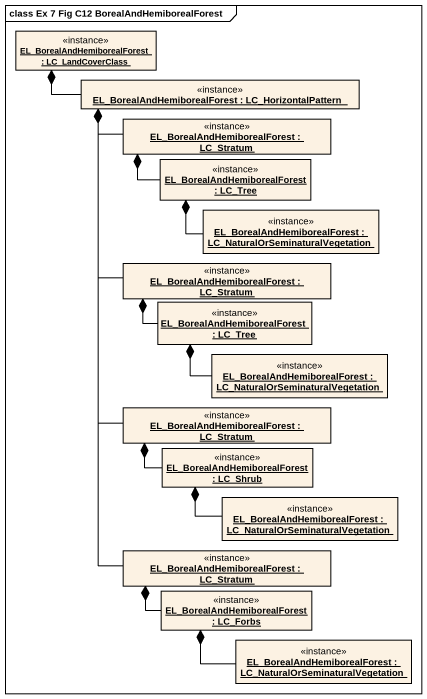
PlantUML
@startuml
mainframe class Ex 7 Fig C12 BorealAndHemiborealForest
hide circle
hide empty members
object "EL_BorealAndHemiborealForest : LC_LandCoverClass" as EL_BorealAndHemiborealForest <<instance>> #FCF2E3
object "EL_BorealAndHemiborealForest : LC_HorizontalPattern" as EL_BorealAndHemiborealForest_2 <<instance>> #FCF2E3
object "EL_BorealAndHemiborealForest : LC_Stratum" as EL_BorealAndHemiborealForest_3 <<instance>> #FCF2E3
object "EL_BorealAndHemiborealForest : LC_Tree" as EL_BorealAndHemiborealForest_4 <<instance>> #FCF2E3
object "EL_BorealAndHemiborealForest : LC_NaturalOrSeminaturalVegetation" as EL_BorealAndHemiborealForest_5 <<instance>> #FCF2E3
object "EL_BorealAndHemiborealForest : LC_Stratum" as EL_BorealAndHemiborealForest_6 <<instance>> #FCF2E3
object "EL_BorealAndHemiborealForest : LC_Tree" as EL_BorealAndHemiborealForest_7 <<instance>> #FCF2E3
object "EL_BorealAndHemiborealForest : LC_NaturalOrSeminaturalVegetation" as EL_BorealAndHemiborealForest_8 <<instance>> #FCF2E3
object "EL_BorealAndHemiborealForest : LC_Stratum" as EL_BorealAndHemiborealForest_9 <<instance>> #FCF2E3
object "EL_BorealAndHemiborealForest : LC_Shrub" as EL_BorealAndHemiborealForest_10 <<instance>> #FCF2E3
object "EL_BorealAndHemiborealForest : LC_NaturalOrSeminaturalVegetation" as EL_BorealAndHemiborealForest_11 <<instance>> #FCF2E3
object "EL_BorealAndHemiborealForest : LC_Stratum" as EL_BorealAndHemiborealForest_12 <<instance>> #FCF2E3
object "EL_BorealAndHemiborealForest : LC_Forbs" as EL_BorealAndHemiborealForest_13 <<instance>> #FCF2E3
object "EL_BorealAndHemiborealForest : LC_NaturalOrSeminaturalVegetation" as EL_BorealAndHemiborealForest_14 <<instance>> #FCF2E3
EL_BorealAndHemiborealForest_2 -left-* EL_BorealAndHemiborealForest
EL_BorealAndHemiborealForest_3 -up-* EL_BorealAndHemiborealForest_2
EL_BorealAndHemiborealForest_4 -up-* EL_BorealAndHemiborealForest_3
EL_BorealAndHemiborealForest_5 -up-* EL_BorealAndHemiborealForest_4
EL_BorealAndHemiborealForest_6 -up-* EL_BorealAndHemiborealForest_2
EL_BorealAndHemiborealForest_7 -up-* EL_BorealAndHemiborealForest_6
EL_BorealAndHemiborealForest_8 -up-* EL_BorealAndHemiborealForest_7
EL_BorealAndHemiborealForest_9 -up-* EL_BorealAndHemiborealForest_2
EL_BorealAndHemiborealForest_10 -up-* EL_BorealAndHemiborealForest_9
EL_BorealAndHemiborealForest_11 -up-* EL_BorealAndHemiborealForest_10
EL_BorealAndHemiborealForest_12 -up-* EL_BorealAndHemiborealForest_2
EL_BorealAndHemiborealForest_13 -up-* EL_BorealAndHemiborealForest_12
EL_BorealAndHemiborealForest_14 -left-* EL_BorealAndHemiborealForest_13
@enduml
